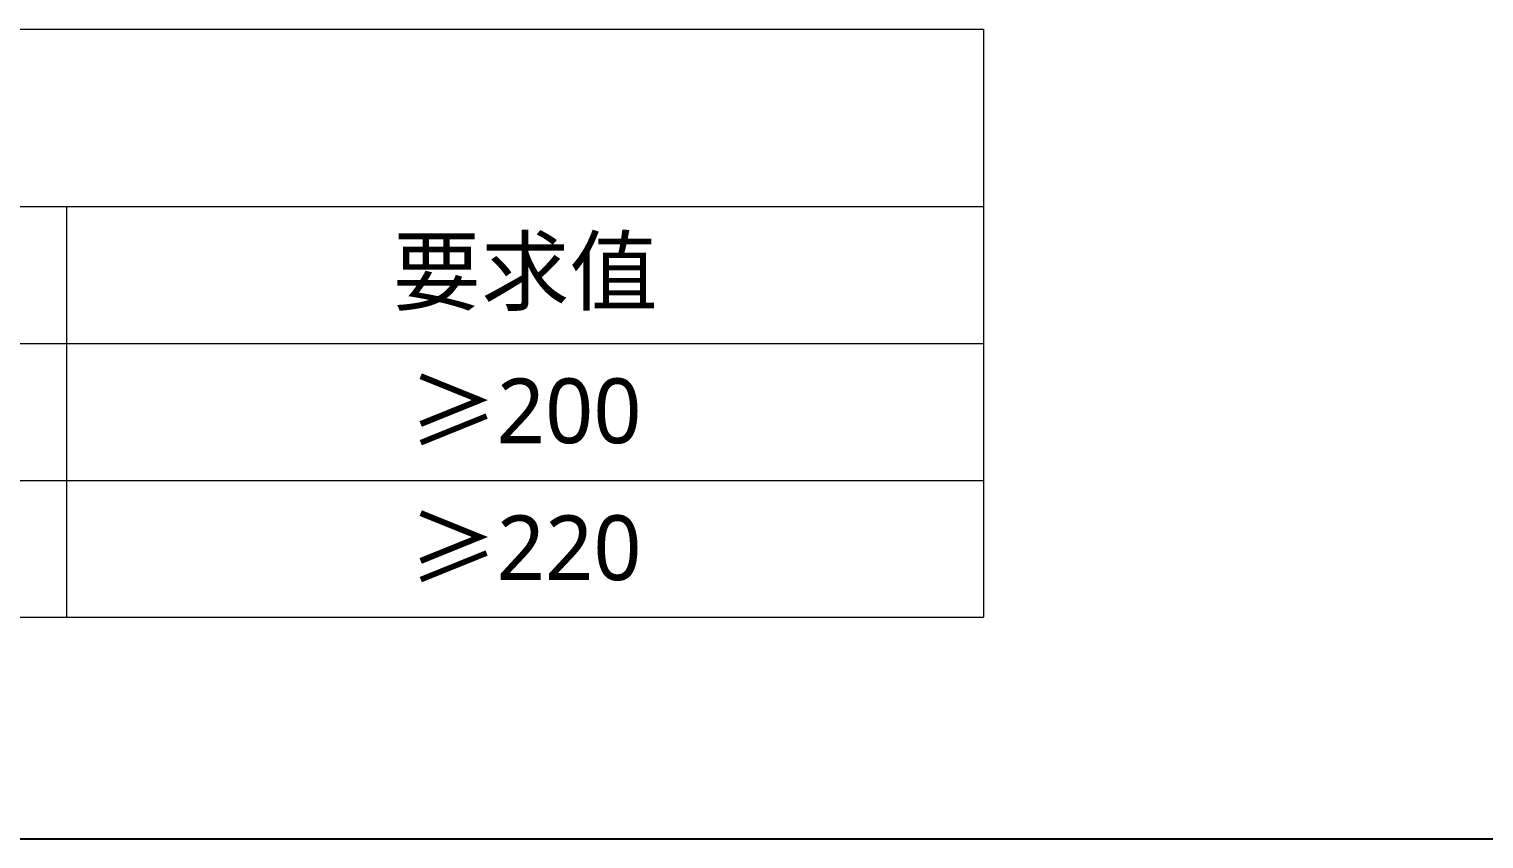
# Model space of a CAD drawing. Header units: millimetres. Extents: x 4267 to 8467, y 166 to 3136.
# Drawn here: x 7624.4 to 8073.3, y 1685.2 to 1935.2 of the extents above; entities that cross this region are included whole.
import ezdxf

# ---------------------------------------------------------------- set-up
doc = ezdxf.new("R2010")
doc.units = ezdxf.units.MM
doc.styles.add('微軟正黑體', font='Microsoft JhengHei.ttf')

msp = doc.modelspace()

# ---------------------------------------------------------------- linework, layer by layer
at = {"lineweight": 5}
for p, q in [((7070.01, 1935.2), (7918.94, 1935.2)), ((7918.94, 1935.2), (7918.94, 1753.61)), ((7070.01, 1880.41), (7918.94, 1880.41)), ((7635.96, 1880.41), (7635.96, 1753.61)), ((7070.01, 1838.14), (7918.94, 1838.14)), ((7070.01, 1795.88), (7918.94, 1795.88)), ((7070.01, 1753.61), (7918.94, 1753.61))]:
    msp.add_line(p, q, dxfattribs=at)
msp.add_line((6058.11, 1685.17, 163.19), (8279.75, 1685.17, 163.19))

# ---------------------------------------------------------------- texts
at = {"lineweight": 5, "char_height": 20, "width": 278.2804, "attachment_point": 5, "style": '微軟正黑體'}
for s, insert in [('要求值', (7777.45, 1859.28)), ('{\\fSimSun|b0|i0|c134|p2;≥}200', (7777.45, 1817.01)), ('{\\fSimSun|b0|i0|c134|p2;≥}220', (7777.45, 1774.74))]:
    msp.add_mtext(s, dxfattribs=dict(at, insert=insert))

doc.saveas('drawing.dxf')
